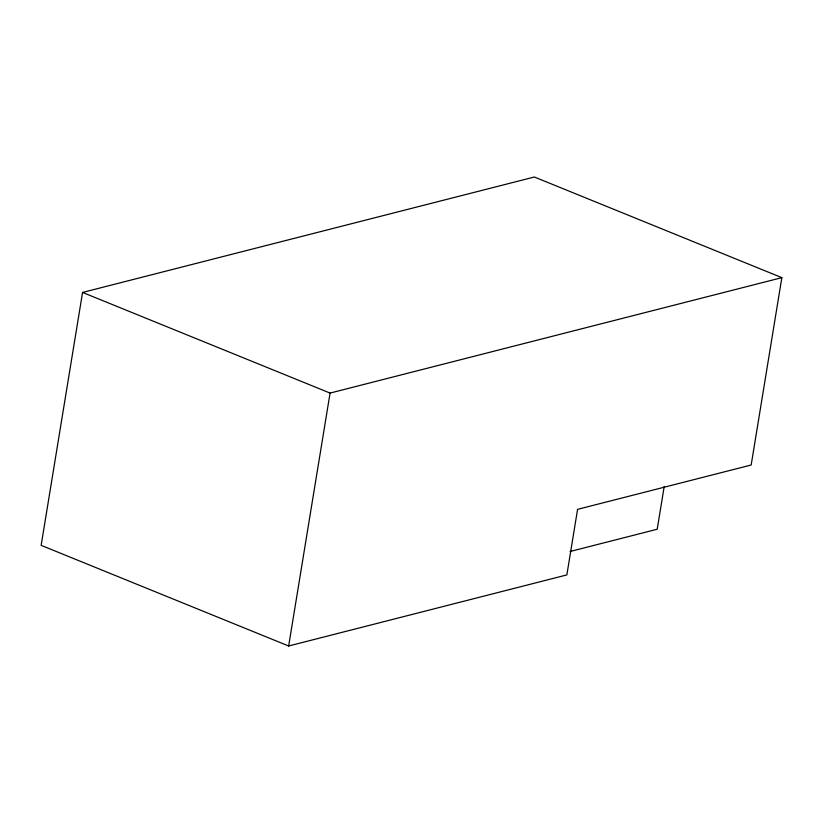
<?xml version="1.0" encoding="UTF-8"?>
<svg xmlns="http://www.w3.org/2000/svg" width="823" height="823" viewBox="0 0 823 823"><rect width="100%" height="100%" fill="white"/><g stroke="black" fill="none" stroke-linecap="round" stroke-linejoin="round"><path stroke-width="1.23" d="M82.567 292.432L41.15 545.351L288.657 645.993L566.852 574.917L577.581 509.344L751.173 465.005L781.85 277.649L534.343 177.007L82.567 292.432L330.074 393.075L781.85 277.649M288.657 645.993L330.074 393.075M664.233 486.362L657.207 529.24L570.061 551.503"/></g></svg>
